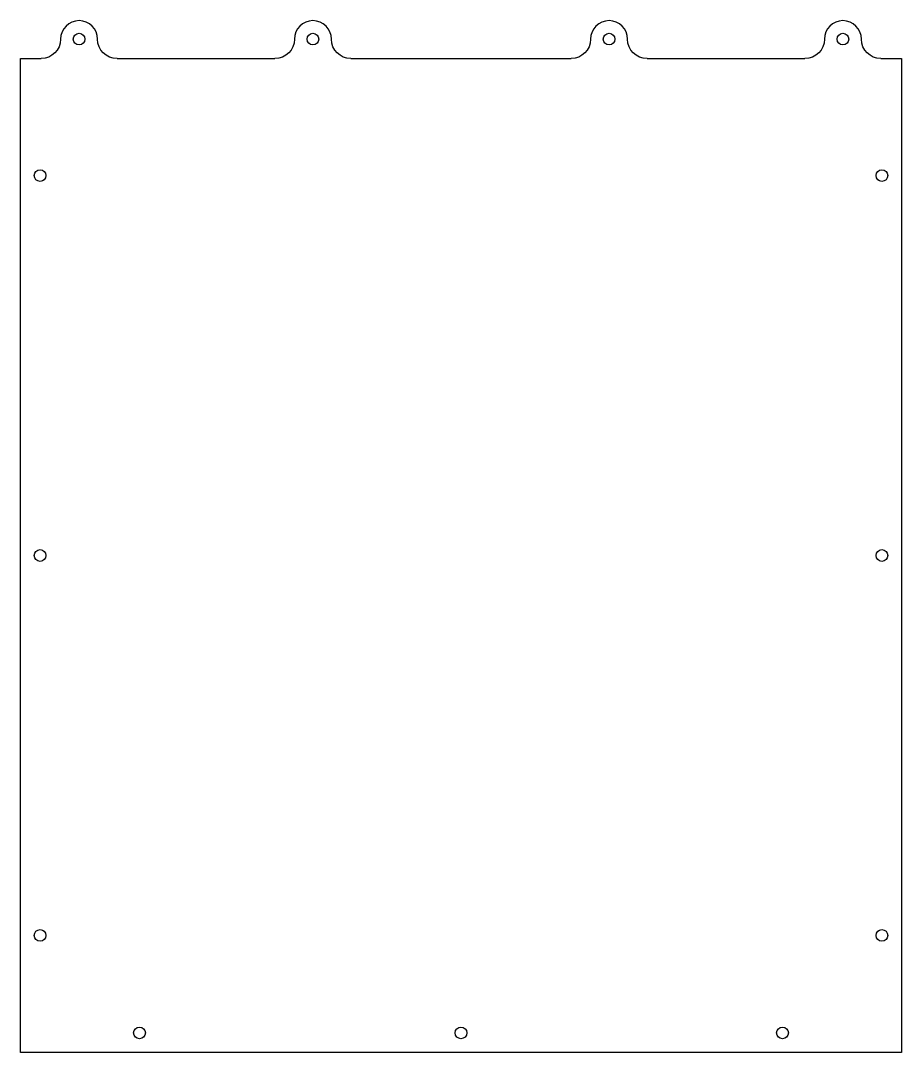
# Model space of a CAD drawing. Header units: millimetres. Extents: x 0 to 452, y 0 to 530.
import ezdxf

# ---------------------------------------------------------------- set-up
doc = ezdxf.new("R2010")
doc.units = ezdxf.units.MM
doc.layers.get('0').update_dxf_attribs({"linetype": 'CONTINUOUS'})

msp = doc.modelspace()

# ---------------------------------------------------------------- linework, layer by layer
for p, q in [((0, 510), (10.5, 510)), ((0, 0), (0, 510)), ((49.5, 510), (130.5, 510)), ((169.5, 510), (282.5, 510)), ((321.5, 510), (402.5, 510)), ((441.5, 510), (452, 510)), ((452, 510), (452, 0)), ((452, 0), (0, 0))]:
    msp.add_line(p, q)
for centre in [(30, 520), (150, 520), (302, 520), (422, 520), (10, 450), (442, 450), (10, 255), (442, 255), (10, 60), (442, 60), (61, 10), (226, 10), (391, 10)]:
    msp.add_circle(centre, 3)
for centre in [(302, 520), (30, 520), (150, 520), (422, 520)]:
    msp.add_arc(centre, 9.5, 0, 180)
at = {"extrusion": (0, 0, -1)}
for centre, start, end in [((-10.5, 520), 180, 270), ((-49.5, 520), -90, 0), ((-130.5, 520), 180, 270), ((-169.5, 520), -90, 0), ((-282.5, 520), 180, 270), ((-321.5, 520), -90, 0), ((-402.5, 520), 180, 270), ((-441.5, 520), -90, 0)]:
    msp.add_arc(centre, 10, start, end, dxfattribs=at)

doc.saveas('drawing.dxf')
